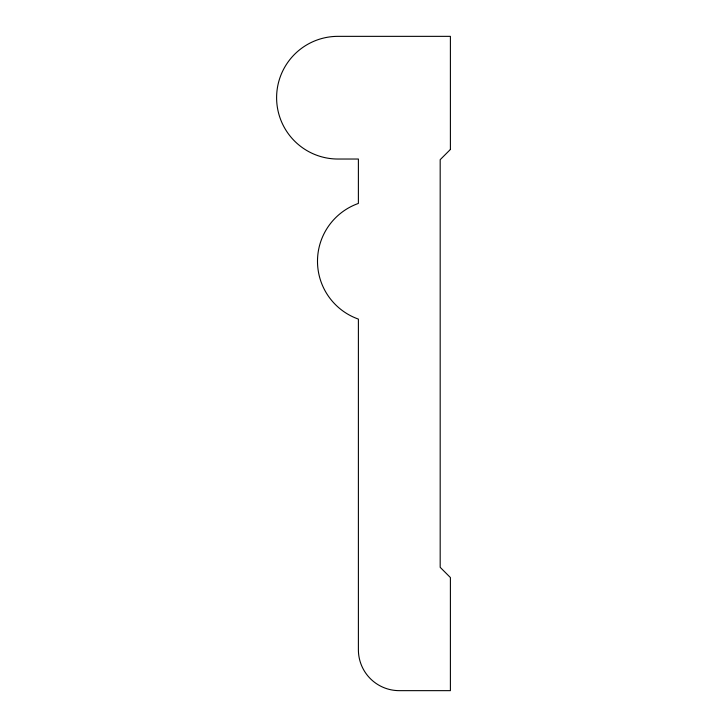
<?xml version="1.0" encoding="UTF-8"?>
<svg xmlns="http://www.w3.org/2000/svg" width="727" height="727" viewBox="0 0 727 727"><rect width="100%" height="100%" fill="white"/><g stroke="black" fill="none" stroke-linecap="round" stroke-linejoin="round"><path stroke-width="1.09" d="M450.395 149.462L440.18 159.686L440.18 567.314L450.395 577.538L450.395 690.65L399.277 690.65A40.894 40.894 0 0 1 358.393 649.756L358.393 319.098A61.341 61.341 0 0 1 358.384 203.433L358.393 159.031L337.946 159.031A61.341 61.341 0 0 1 276.605 97.691A61.341 61.341 0 0 1 337.946 36.35L450.395 36.35L450.395 149.462"/></g></svg>
